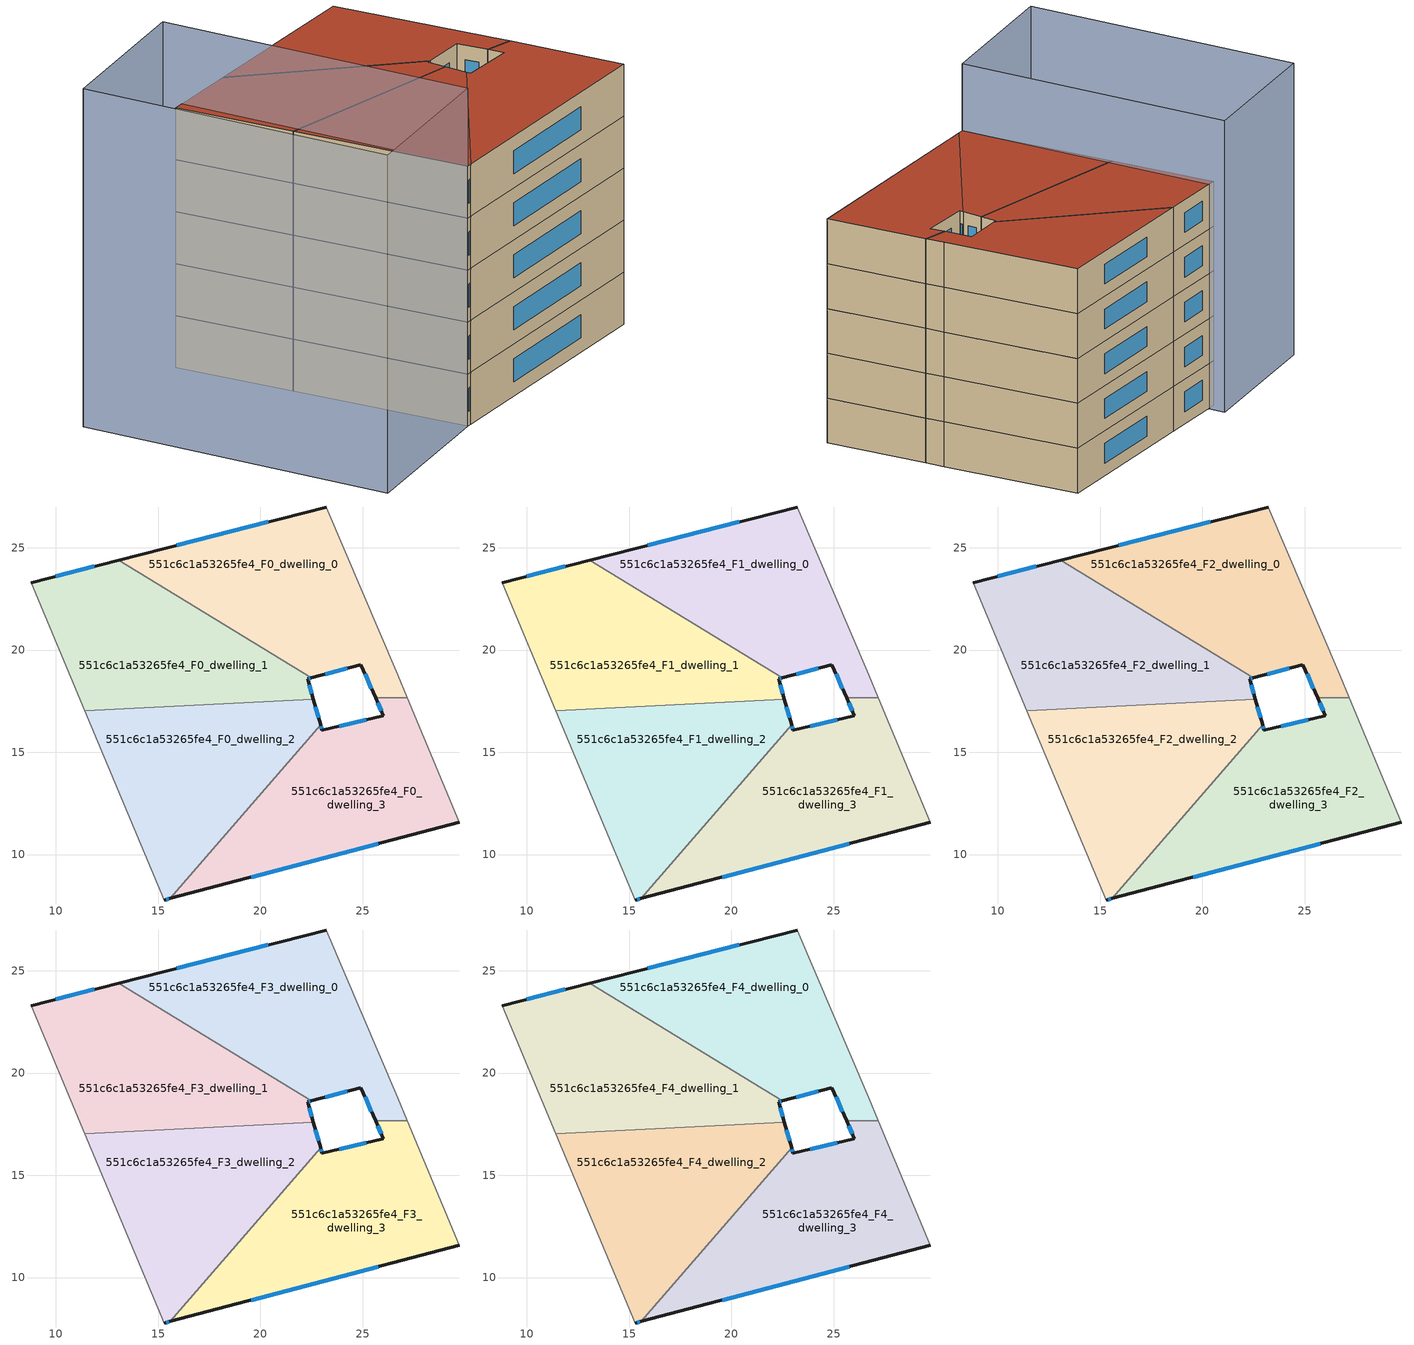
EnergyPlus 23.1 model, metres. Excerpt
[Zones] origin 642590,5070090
551c6c1a53265fe4_F0_dwelling_0
 floor ground (EU_floor_Construction): 23.22,26.99 26.72,18.79 27.19,17.66 25.63,17.66 24.92,19.29 22.49,18.63 13.09,24.39 z0
 wall outside (EU_wall_Construction): 22.49,18.63 24.92,19.29 25.63,17.66 / 23.22,26.99 13.09,24.39 z0:3
 wall adiabatic (EU_wall_Construction): 27.19,17.66 26.72,18.79 23.22,26.99 z0:3
 wall to 551c6c1a53265fe4_F0_dwelling_3 (EU_wall_Construction): 25.63,17.66 27.19,17.66 z0:3
 wall to 551c6c1a53265fe4_F0_dwelling_1 (EU_wall_Construction): 13.09,24.39 22.49,18.63 z0:3
 window (EU_Window_Construction): 25.12,18.83 25.43,18.12 / 23.17,18.82 24.24,19.1 / 20.38,26.26 15.93,25.12 z0.84:2.16
551c6c1a53265fe4_F0_dwelling_1
 floor ground (EU_floor_Construction): 22.49,18.63 22.31,18.59 22.59,17.59 11.43,17.04 8.81,23.29 13.09,24.39 z0
 wall outside (EU_wall_Construction): 22.59,17.59 22.31,18.59 22.49,18.63 / 13.09,24.39 8.81,23.29 z0:3
 wall adiabatic (EU_wall_Construction): 8.81,23.29 11.43,17.04 z0:3
 wall to 551c6c1a53265fe4_F0_dwelling_2 (EU_wall_Construction): 11.43,17.04 22.59,17.59 z0:3
 window (EU_Window_Construction): 22.36,18.6 22.44,18.62 / 22.52,17.87 22.39,18.31 / 11.89,24.08 10.01,23.6 z0.84:2.16
551c6c1a53265fe4_F0_dwelling_2
 floor ground (EU_floor_Construction): 22.59,17.59 22.94,16.34 15.6,7.86 15.31,7.78 11.43,17.04 z0
 wall outside (EU_wall_Construction): 22.94,16.34 22.59,17.59 / 15.31,7.78 15.6,7.86 z0:3
 wall adiabatic (EU_wall_Construction): 11.43,17.04 15.31,7.78 z0:3
 wall to 551c6c1a53265fe4_F0_dwelling_3 (EU_wall_Construction): 15.61,7.86 22.94,16.34 z0:3
 window (EU_Window_Construction): 22.85,16.69 22.69,17.24 / 15.39,7.8 15.52,7.84 z0.84:2.16
551c6c1a53265fe4_F0_dwelling_3
 floor ground (EU_floor_Construction): 27.19,17.66 29.72,11.58 15.6,7.86 22.94,16.34 23.02,16.08 26.02,16.78 25.63,17.66 z0
 wall outside (EU_wall_Construction): 25.63,17.66 26.02,16.78 23.02,16.08 22.94,16.34 / 15.6,7.86 29.72,11.58 z0:3
 wall adiabatic (EU_wall_Construction): 29.72,11.58 27.19,17.66 z0:3
 window (EU_Window_Construction): 22.99,16.16 22.96,16.27 / 25.18,16.59 23.86,16.28 / 25.74,17.41 25.91,17.03 / 19.56,8.9 25.76,10.54 z0.84:2.16
551c6c1a53265fe4_F1_dwelling_0
 floor to 551c6c1a53265fe4_F0_dwelling_0 (EU_floor_Construction): 23.22,26.99 26.72,18.79 27.19,17.66 25.63,17.66 24.92,19.29 22.49,18.63 13.09,24.39 z3
 wall outside (EU_wall_Construction): 22.49,18.63 24.92,19.29 25.63,17.66 / 23.22,26.99 13.09,24.39 z3:6
 wall adiabatic (EU_wall_Construction): 27.19,17.66 26.72,18.79 23.22,26.99 z3:6
 wall to 551c6c1a53265fe4_F1_dwelling_3 (EU_wall_Construction): 25.63,17.66 27.19,17.66 z3:6
 wall to 551c6c1a53265fe4_F1_dwelling_1 (EU_wall_Construction): 13.09,24.39 22.49,18.63 z3:6
 window (EU_Window_Construction): 25.12,18.83 25.43,18.12 / 23.17,18.82 24.24,19.1 / 20.38,26.26 15.93,25.12 z3.84:5.16
551c6c1a53265fe4_F1_dwelling_1
 floor to 551c6c1a53265fe4_F0_dwelling_1 (EU_floor_Construction): 22.49,18.63 22.31,18.59 22.59,17.59 11.43,17.04 8.81,23.29 13.09,24.39 z3
 wall outside (EU_wall_Construction): 22.59,17.59 22.31,18.59 22.49,18.63 / 13.09,24.39 8.81,23.29 z3:6
 wall adiabatic (EU_wall_Construction): 8.81,23.29 11.43,17.04 z3:6
 wall to 551c6c1a53265fe4_F1_dwelling_2 (EU_wall_Construction): 11.43,17.04 22.59,17.59 z3:6
 window (EU_Window_Construction): 22.36,18.6 22.44,18.62 / 22.52,17.87 22.39,18.31 / 11.89,24.08 10.01,23.6 z3.84:5.16
551c6c1a53265fe4_F1_dwelling_2
 floor to 551c6c1a53265fe4_F0_dwelling_2 (EU_floor_Construction): 22.59,17.59 22.94,16.34 15.6,7.86 15.31,7.78 11.43,17.04 z3
 wall outside (EU_wall_Construction): 22.94,16.34 22.59,17.59 / 15.31,7.78 15.6,7.86 z3:6
 wall adiabatic (EU_wall_Construction): 11.43,17.04 15.31,7.78 z3:6
 wall to 551c6c1a53265fe4_F1_dwelling_3 (EU_wall_Construction): 15.61,7.86 22.94,16.34 z3:6
 window (EU_Window_Construction): 22.85,16.69 22.69,17.24 / 15.39,7.8 15.52,7.84 z3.84:5.16
551c6c1a53265fe4_F1_dwelling_3
 floor to 551c6c1a53265fe4_F0_dwelling_3 (EU_floor_Construction): 27.19,17.66 29.72,11.58 15.6,7.86 22.94,16.34 23.01,16.08 26.02,16.78 25.63,17.66 z3
 wall outside (EU_wall_Construction): 25.63,17.66 26.02,16.78 23.02,16.08 22.94,16.34 / 15.6,7.86 29.72,11.58 z3:6
 wall adiabatic (EU_wall_Construction): 29.72,11.58 27.19,17.66 z3:6
 window (EU_Window_Construction): 22.99,16.16 22.96,16.27 / 25.18,16.59 23.86,16.28 / 25.74,17.41 25.91,17.03 / 19.56,8.9 25.76,10.54 z3.84:5.16
551c6c1a53265fe4_F2_dwelling_0
 floor to 551c6c1a53265fe4_F1_dwelling_0 (EU_floor_Construction): 23.22,26.99 26.72,18.79 27.19,17.66 25.63,17.66 24.92,19.29 22.49,18.63 13.09,24.39 z6
 wall outside (EU_wall_Construction): 22.49,18.63 24.92,19.29 25.63,17.66 / 23.22,26.99 13.09,24.39 z6:9
 wall adiabatic (EU_wall_Construction): 27.19,17.66 26.72,18.79 23.22,26.99 z6:9
 wall to 551c6c1a53265fe4_F2_dwelling_3 (EU_wall_Construction): 25.63,17.66 27.19,17.66 z6:9
 wall to 551c6c1a53265fe4_F2_dwelling_1 (EU_wall_Construction): 13.09,24.39 22.49,18.63 z6:9
 window (EU_Window_Construction): 25.12,18.83 25.43,18.12 / 23.17,18.82 24.24,19.1 / 20.38,26.26 15.93,25.12 z6.84:8.16
551c6c1a53265fe4_F2_dwelling_1
 floor to 551c6c1a53265fe4_F1_dwelling_1 (EU_floor_Construction): 22.49,18.63 22.31,18.59 22.59,17.59 11.43,17.04 8.81,23.29 13.09,24.39 z6
 wall outside (EU_wall_Construction): 22.59,17.59 22.31,18.59 22.49,18.63 / 13.09,24.39 8.81,23.29 z6:9
 wall adiabatic (EU_wall_Construction): 8.81,23.29 11.43,17.04 z6:9
 wall to 551c6c1a53265fe4_F2_dwelling_2 (EU_wall_Construction): 11.43,17.04 22.59,17.59 z6:9
 window (EU_Window_Construction): 22.36,18.6 22.44,18.62 / 22.52,17.87 22.39,18.31 / 11.89,24.08 10.01,23.6 z6.84:8.16
551c6c1a53265fe4_F2_dwelling_2
 floor to 551c6c1a53265fe4_F1_dwelling_2 (EU_floor_Construction): 22.59,17.59 22.94,16.34 15.6,7.86 15.31,7.78 11.43,17.04 z6
 wall outside (EU_wall_Construction): 22.94,16.34 22.59,17.59 / 15.31,7.78 15.6,7.86 z6:9
 wall adiabatic (EU_wall_Construction): 11.43,17.04 15.31,7.78 z6:9
 wall to 551c6c1a53265fe4_F2_dwelling_3 (EU_wall_Construction): 15.61,7.86 22.94,16.34 z6:9
 window (EU_Window_Construction): 22.85,16.69 22.69,17.24 / 15.39,7.8 15.52,7.84 z6.84:8.16
551c6c1a53265fe4_F2_dwelling_3
 floor to 551c6c1a53265fe4_F1_dwelling_3 (EU_floor_Construction): 27.19,17.66 29.72,11.58 15.6,7.86 22.94,16.34 23.01,16.08 26.02,16.78 25.63,17.66 z6
 wall outside (EU_wall_Construction): 25.63,17.66 26.02,16.78 23.02,16.08 22.94,16.34 / 15.6,7.86 29.72,11.58 z6:9
 wall adiabatic (EU_wall_Construction): 29.72,11.58 27.19,17.66 z6:9
 window (EU_Window_Construction): 22.99,16.16 22.96,16.27 / 25.18,16.59 23.86,16.28 / 25.74,17.41 25.91,17.03 / 19.56,8.9 25.76,10.54 z6.84:8.16
551c6c1a53265fe4_F3_dwelling_0
 floor to 551c6c1a53265fe4_F2_dwelling_0 (EU_floor_Construction): 23.22,26.99 26.72,18.79 27.19,17.66 25.63,17.66 24.92,19.29 22.49,18.63 13.09,24.39 z9
 wall outside (EU_wall_Construction): 22.49,18.63 24.92,19.29 25.63,17.66 / 23.22,26.99 13.09,24.39 z9:12
 wall adiabatic (EU_wall_Construction): 27.19,17.66 26.72,18.79 23.22,26.99 z9:12
 wall to 551c6c1a53265fe4_F3_dwelling_3 (EU_wall_Construction): 25.63,17.66 27.19,17.66 z9:12
 wall to 551c6c1a53265fe4_F3_dwelling_1 (EU_wall_Construction): 13.09,24.39 22.49,18.63 z9:12
 window (EU_Window_Construction): 25.12,18.83 25.43,18.12 / 23.17,18.82 24.24,19.1 / 20.38,26.26 15.93,25.12 z9.84:11.16
551c6c1a53265fe4_F3_dwelling_1
 floor to 551c6c1a53265fe4_F2_dwelling_1 (EU_floor_Construction): 22.49,18.63 22.31,18.59 22.59,17.59 11.43,17.04 8.81,23.29 13.09,24.39 z9
 wall outside (EU_wall_Construction): 22.59,17.59 22.31,18.59 22.49,18.63 / 13.09,24.39 8.81,23.29 z9:12
 wall adiabatic (EU_wall_Construction): 8.81,23.29 11.43,17.04 z9:12
 wall to 551c6c1a53265fe4_F3_dwelling_2 (EU_wall_Construction): 11.43,17.04 22.59,17.59 z9:12
 window (EU_Window_Construction): 22.36,18.6 22.44,18.62 / 22.52,17.87 22.39,18.31 / 11.89,24.08 10.01,23.6 z9.84:11.16
551c6c1a53265fe4_F3_dwelling_2
 floor to 551c6c1a53265fe4_F2_dwelling_2 (EU_floor_Construction): 22.59,17.59 22.94,16.34 15.6,7.86 15.31,7.78 11.43,17.04 z9
 wall outside (EU_wall_Construction): 22.94,16.34 22.59,17.59 / 15.31,7.78 15.6,7.86 z9:12
 wall adiabatic (EU_wall_Construction): 11.43,17.04 15.31,7.78 z9:12
 wall to 551c6c1a53265fe4_F3_dwelling_3 (EU_wall_Construction): 15.61,7.86 22.94,16.34 z9:12
 window (EU_Window_Construction): 22.85,16.69 22.69,17.24 / 15.39,7.8 15.52,7.84 z9.84:11.16
551c6c1a53265fe4_F3_dwelling_3
 floor to 551c6c1a53265fe4_F2_dwelling_3 (EU_floor_Construction): 27.19,17.66 29.72,11.58 15.6,7.86 22.94,16.34 23.01,16.08 26.02,16.78 25.63,17.66 z9
 wall outside (EU_wall_Construction): 25.63,17.66 26.02,16.78 23.02,16.08 22.94,16.34 / 15.6,7.86 29.72,11.58 z9:12
 wall adiabatic (EU_wall_Construction): 29.72,11.58 27.19,17.66 z9:12
 window (EU_Window_Construction): 22.99,16.16 22.96,16.27 / 25.18,16.59 23.86,16.28 / 25.74,17.41 25.91,17.03 / 19.56,8.9 25.76,10.54 z9.84:11.16
551c6c1a53265fe4_F4_dwelling_0
 floor to 551c6c1a53265fe4_F3_dwelling_0 (EU_floor_Construction): 23.22,26.99 26.72,18.79 27.19,17.66 25.63,17.66 24.92,19.29 22.49,18.63 13.09,24.39 z12
 wall outside (EU_wall_Construction): 22.49,18.63 24.92,19.29 25.63,17.66 / 23.22,26.99 13.09,24.39 z12:15
 wall adiabatic (EU_wall_Construction): 27.19,17.66 26.72,18.79 23.22,26.99 z12:15
 wall to 551c6c1a53265fe4_F4_dwelling_3 (EU_wall_Construction): 25.63,17.66 27.19,17.66 z12:15
 wall to 551c6c1a53265fe4_F4_dwelling_1 (EU_wall_Construction): 13.09,24.39 22.49,18.63 z12:15
 window (EU_Window_Construction): 25.12,18.83 25.43,18.12 / 23.17,18.82 24.24,19.1 / 20.38,26.26 15.93,25.12 z12.84:14.16
 roof outside (EU_roof_Construction): 27.19,17.66 26.72,18.79 23.22,26.99 13.09,24.39 22.49,18.63 24.92,19.29 25.63,17.66 z15
551c6c1a53265fe4_F4_dwelling_1
 floor to 551c6c1a53265fe4_F3_dwelling_1 (EU_floor_Construction): 22.49,18.63 22.31,18.59 22.59,17.59 11.43,17.04 8.81,23.29 13.09,24.39 z12
 wall outside (EU_wall_Construction): 22.59,17.59 22.31,18.59 22.49,18.63 / 13.09,24.39 8.81,23.29 z12:15
 wall adiabatic (EU_wall_Construction): 8.81,23.29 11.43,17.04 z12:15
 wall to 551c6c1a53265fe4_F4_dwelling_2 (EU_wall_Construction): 11.43,17.04 22.59,17.59 z12:15
 window (EU_Window_Construction): 22.36,18.6 22.44,18.62 / 22.52,17.87 22.39,18.31 / 11.89,24.08 10.01,23.6 z12.84:14.16
 roof outside (EU_roof_Construction): 22.59,17.59 22.31,18.59 22.49,18.63 13.09,24.39 8.81,23.29 11.43,17.04 z15
551c6c1a53265fe4_F4_dwelling_2
 floor to 551c6c1a53265fe4_F3_dwelling_2 (EU_floor_Construction): 22.59,17.59 22.94,16.34 15.6,7.86 15.31,7.78 11.43,17.04 z12
 wall outside (EU_wall_Construction): 22.94,16.34 22.59,17.59 / 15.31,7.78 15.6,7.86 z12:15
 wall adiabatic (EU_wall_Construction): 11.43,17.04 15.31,7.78 z12:15
 wall to 551c6c1a53265fe4_F4_dwelling_3 (EU_wall_Construction): 15.61,7.86 22.94,16.34 z12:15
 window (EU_Window_Construction): 22.85,16.69 22.69,17.24 / 15.39,7.8 15.52,7.84 z12.84:14.16
 roof outside (EU_roof_Construction): 15.6,7.86 22.94,16.34 22.59,17.59 11.43,17.04 15.31,7.78 z15
551c6c1a53265fe4_F4_dwelling_3
 floor to 551c6c1a53265fe4_F3_dwelling_3 (EU_floor_Construction): 27.19,17.66 29.72,11.58 15.6,7.86 22.94,16.34 23.01,16.08 26.02,16.78 25.63,17.66 z12
 wall outside (EU_wall_Construction): 25.63,17.66 26.02,16.78 23.02,16.08 22.94,16.34 / 15.6,7.86 29.72,11.58 z12:15
 wall adiabatic (EU_wall_Construction): 29.72,11.58 27.19,17.66 z12:15
 window (EU_Window_Construction): 22.99,16.16 22.96,16.27 / 25.18,16.59 23.86,16.28 / 25.74,17.41 25.91,17.03 / 19.56,8.9 25.76,10.54 z12.84:14.16
 roof outside (EU_roof_Construction): 29.72,11.58 27.19,17.66 25.63,17.66 26.02,16.78 23.02,16.08 22.94,16.34 15.6,7.86 z15
shading: 6.77,4.52 0.4,21.19 / 0.4,21.19 8.94,24.45 / 8.94,24.45 15.31,7.78 / 15.31,7.78 6.77,4.52 z0:19.5
[Building]
EU S2 Campaign: North Axis=0; Terrain=City; Solar Distribution=FullExterior
[Site:Location]
Lyon-Bron: Latitude=45.75; Longitude=5; Time Zone=1; Elevation=198
[SizingPeriod:WeatherFileDays]
AnnualSizingPeriod: Begin Month=1; Begin Day of Month=1; End Month=12; End Day of Month=31; Day of Week for Start Day=Monday; Use Weather File Daylight Saving Period=No; Use Weather File Rain and Snow Indicators=No
[MATERIAL]
EU_InternalMass_Material: Roughness=MediumRough; Thickness=0.1; Conductivity=1; Density=1800; Specific Heat=900; Thermal Absorptance=0.9; Solar Absorptance=0.7; Visible Absorptance=0.7
[MATERIAL:NOMASS] Roughness=MediumRough; Thermal Absorptance=0.9; Solar Absorptance=0.7; Visible Absorptance=0.7
Name | Thermal Resistance
EU_wall_NoMass | 0.776494
EU_roof_NoMass | 0.486893
EU_floor_NoMass | 0.421597
[WINDOWMATERIAL:SIMPLEGLAZINGSYSTEM]
EU_Window_SimpleGlazing: UFactor=4.24961; Solar Heat Gain Coefficient=0.83; Visible Transmittance=0.83
[CONSTRUCTION]
EU_wall_Construction: EU_wall_NoMass
EU_roof_Construction: EU_roof_NoMass
EU_floor_Construction: EU_floor_NoMass
EU_Window_Construction: EU_Window_SimpleGlazing
EU_InternalMass_Construction: EU_InternalMass_Material
[ZONE] Type=1; Multiplier=1; Ceiling Height=autocalculate; Floor Area=autocalculate; Part of Total Floor Area=Yes
Name | Volume
551c6c1a53265fe4_F0_dwelling_0; 551c6c1a53265fe4_F1_dwelling_3; 551c6c1a53265fe4_F2_dwelling_3; 551c6c1a53265fe4_F3_dwelling_3; 551c6c1a53265fe4_F4_dwelling_3 | 179.9
551c6c1a53265fe4_F1_dwelling_0; 551c6c1a53265fe4_F2_dwelling_0; 551c6c1a53265fe4_F3_dwelling_0; 551c6c1a53265fe4_F4_dwelling_0; 551c6c1a53265fe4_F0_dwelling_3 | 179.901
551c6c1a53265fe4_F0_dwelling_1 | 179.906
551c6c1a53265fe4_F1_dwelling_1; 551c6c1a53265fe4_F2_dwelling_1; 551c6c1a53265fe4_F3_dwelling_1; 551c6c1a53265fe4_F4_dwelling_1; 551c6c1a53265fe4_F0_dwelling_2; 551c6c1a53265fe4_F1_dwelling_2; 551c6c1a53265fe4_F2_dwelling_2; 551c6c1a53265fe4_F3_dwelling_2; 551c6c1a53265fe4_F4_dwelling_2 | 179.905
[INTERNALMASS] Construction=EU_InternalMass_Construction
Name | Zone or ZoneList | Surface Area
551c6c1a53265fe4_F0_dwelling_0_EU_InternalMass | 551c6c1a53265fe4_F0_dwelling_0 | 59.9669
551c6c1a53265fe4_F0_dwelling_1_EU_InternalMass | 551c6c1a53265fe4_F0_dwelling_1 | 59.9685
551c6c1a53265fe4_F0_dwelling_2_EU_InternalMass | 551c6c1a53265fe4_F0_dwelling_2 | 59.9682
551c6c1a53265fe4_F0_dwelling_3_EU_InternalMass | 551c6c1a53265fe4_F0_dwelling_3 | 59.9669
551c6c1a53265fe4_F1_dwelling_0_EU_InternalMass | 551c6c1a53265fe4_F1_dwelling_0 | 59.9669
551c6c1a53265fe4_F1_dwelling_1_EU_InternalMass | 551c6c1a53265fe4_F1_dwelling_1 | 59.9685
551c6c1a53265fe4_F1_dwelling_2_EU_InternalMass | 551c6c1a53265fe4_F1_dwelling_2 | 59.9682
551c6c1a53265fe4_F1_dwelling_3_EU_InternalMass | 551c6c1a53265fe4_F1_dwelling_3 | 59.9669
551c6c1a53265fe4_F2_dwelling_0_EU_InternalMass | 551c6c1a53265fe4_F2_dwelling_0 | 59.9669
551c6c1a53265fe4_F2_dwelling_1_EU_InternalMass | 551c6c1a53265fe4_F2_dwelling_1 | 59.9685
551c6c1a53265fe4_F2_dwelling_2_EU_InternalMass | 551c6c1a53265fe4_F2_dwelling_2 | 59.9682
551c6c1a53265fe4_F2_dwelling_3_EU_InternalMass | 551c6c1a53265fe4_F2_dwelling_3 | 59.9669
551c6c1a53265fe4_F3_dwelling_0_EU_InternalMass | 551c6c1a53265fe4_F3_dwelling_0 | 59.9669
551c6c1a53265fe4_F3_dwelling_1_EU_InternalMass | 551c6c1a53265fe4_F3_dwelling_1 | 59.9685
551c6c1a53265fe4_F3_dwelling_2_EU_InternalMass | 551c6c1a53265fe4_F3_dwelling_2 | 59.9682
551c6c1a53265fe4_F3_dwelling_3_EU_InternalMass | 551c6c1a53265fe4_F3_dwelling_3 | 59.9669
551c6c1a53265fe4_F4_dwelling_0_EU_InternalMass | 551c6c1a53265fe4_F4_dwelling_0 | 59.9669
551c6c1a53265fe4_F4_dwelling_1_EU_InternalMass | 551c6c1a53265fe4_F4_dwelling_1 | 59.9685
551c6c1a53265fe4_F4_dwelling_2_EU_InternalMass | 551c6c1a53265fe4_F4_dwelling_2 | 59.9682
551c6c1a53265fe4_F4_dwelling_3_EU_InternalMass | 551c6c1a53265fe4_F4_dwelling_3 | 59.9669
[OTHEREQUIPMENT] Fuel Type=Electricity; Design Level Calculation Method=Watts/Area; Power per Zone Floor Area=1; Fraction Latent=0; Fraction Radiant=0; Fraction Lost=0; Carbon Dioxide Generation Rate=0; EndUse Subcategory=EU_Step8_InternalGains
Name | Zone or ZoneList or Space or SpaceList | Schedule
EU_Step8_InternalGain_551c6c1a53265fe4_F0_dwelling_0_f000 | 551c6c1a53265fe4_F0_dwelling_0 | EU_Step8_GainSchedule_551c6c1a53265fe4_F0_dwelling_0_f000
EU_Step8_InternalGain_551c6c1a53265fe4_F0_dwelling_1_f000 | 551c6c1a53265fe4_F0_dwelling_1 | EU_Step8_GainSchedule_551c6c1a53265fe4_F0_dwelling_1_f000
EU_Step8_InternalGain_551c6c1a53265fe4_F0_dwelling_2_f000 | 551c6c1a53265fe4_F0_dwelling_2 | EU_Step8_GainSchedule_551c6c1a53265fe4_F0_dwelling_2_f000
EU_Step8_InternalGain_551c6c1a53265fe4_F0_dwelling_3_f000 | 551c6c1a53265fe4_F0_dwelling_3 | EU_Step8_GainSchedule_551c6c1a53265fe4_F0_dwelling_3_f000
EU_Step8_InternalGain_551c6c1a53265fe4_F1_dwelling_0_f000 | 551c6c1a53265fe4_F1_dwelling_0 | EU_Step8_GainSchedule_551c6c1a53265fe4_F1_dwelling_0_f000
EU_Step8_InternalGain_551c6c1a53265fe4_F1_dwelling_1_f000 | 551c6c1a53265fe4_F1_dwelling_1 | EU_Step8_GainSchedule_551c6c1a53265fe4_F1_dwelling_1_f000
EU_Step8_InternalGain_551c6c1a53265fe4_F1_dwelling_2_f000 | 551c6c1a53265fe4_F1_dwelling_2 | EU_Step8_GainSchedule_551c6c1a53265fe4_F1_dwelling_2_f000
EU_Step8_InternalGain_551c6c1a53265fe4_F1_dwelling_3_f000 | 551c6c1a53265fe4_F1_dwelling_3 | EU_Step8_GainSchedule_551c6c1a53265fe4_F1_dwelling_3_f000
EU_Step8_InternalGain_551c6c1a53265fe4_F2_dwelling_0_f000 | 551c6c1a53265fe4_F2_dwelling_0 | EU_Step8_GainSchedule_551c6c1a53265fe4_F2_dwelling_0_f000
EU_Step8_InternalGain_551c6c1a53265fe4_F2_dwelling_1_f000 | 551c6c1a53265fe4_F2_dwelling_1 | EU_Step8_GainSchedule_551c6c1a53265fe4_F2_dwelling_1_f000
EU_Step8_InternalGain_551c6c1a53265fe4_F2_dwelling_2_f000 | 551c6c1a53265fe4_F2_dwelling_2 | EU_Step8_GainSchedule_551c6c1a53265fe4_F2_dwelling_2_f000
EU_Step8_InternalGain_551c6c1a53265fe4_F2_dwelling_3_f000 | 551c6c1a53265fe4_F2_dwelling_3 | EU_Step8_GainSchedule_551c6c1a53265fe4_F2_dwelling_3_f000
EU_Step8_InternalGain_551c6c1a53265fe4_F3_dwelling_0_f000 | 551c6c1a53265fe4_F3_dwelling_0 | EU_Step8_GainSchedule_551c6c1a53265fe4_F3_dwelling_0_f000
EU_Step8_InternalGain_551c6c1a53265fe4_F3_dwelling_1_f000 | 551c6c1a53265fe4_F3_dwelling_1 | EU_Step8_GainSchedule_551c6c1a53265fe4_F3_dwelling_1_f000
EU_Step8_InternalGain_551c6c1a53265fe4_F3_dwelling_2_f000 | 551c6c1a53265fe4_F3_dwelling_2 | EU_Step8_GainSchedule_551c6c1a53265fe4_F3_dwelling_2_f000
EU_Step8_InternalGain_551c6c1a53265fe4_F3_dwelling_3_f000 | 551c6c1a53265fe4_F3_dwelling_3 | EU_Step8_GainSchedule_551c6c1a53265fe4_F3_dwelling_3_f000
EU_Step8_InternalGain_551c6c1a53265fe4_F4_dwelling_0_f000 | 551c6c1a53265fe4_F4_dwelling_0 | EU_Step8_GainSchedule_551c6c1a53265fe4_F4_dwelling_0_f000
EU_Step8_InternalGain_551c6c1a53265fe4_F4_dwelling_1_f000 | 551c6c1a53265fe4_F4_dwelling_1 | EU_Step8_GainSchedule_551c6c1a53265fe4_F4_dwelling_1_f000
EU_Step8_InternalGain_551c6c1a53265fe4_F4_dwelling_2_f000 | 551c6c1a53265fe4_F4_dwelling_2 | EU_Step8_GainSchedule_551c6c1a53265fe4_F4_dwelling_2_f000
EU_Step8_InternalGain_551c6c1a53265fe4_F4_dwelling_3_f000 | 551c6c1a53265fe4_F4_dwelling_3 | EU_Step8_GainSchedule_551c6c1a53265fe4_F4_dwelling_3_f000
[ZONEVENTILATION:DESIGNFLOWRATE] Schedule=EU_AlwaysOn; Design Flow Rate Calculation Method=AirChanges/Hour; Air Changes per Hour=0.693814; Ventilation Type=Natural; Fan Pressure Rise=0; Fan Total Efficiency=1; Constant Term Coefficient=1; Temperature Term Coefficient=0; Velocity Term Coefficient=0; Velocity Squared Term Coefficient=0; Minimum Indoor Temperature=-100; Maximum Indoor Temperature=100; Delta Temperature=-100; Minimum Outdoor Temperature=-100; Maximum Outdoor Temperature=100; Maximum Wind Speed=40
Name | Zone or ZoneList or Space or SpaceList
EU_ConstantAir_551c6c1a53265fe4_F0_dwelling_0 | 551c6c1a53265fe4_F0_dwelling_0
EU_ConstantAir_551c6c1a53265fe4_F0_dwelling_1 | 551c6c1a53265fe4_F0_dwelling_1
EU_ConstantAir_551c6c1a53265fe4_F0_dwelling_2 | 551c6c1a53265fe4_F0_dwelling_2
EU_ConstantAir_551c6c1a53265fe4_F0_dwelling_3 | 551c6c1a53265fe4_F0_dwelling_3
EU_ConstantAir_551c6c1a53265fe4_F1_dwelling_0 | 551c6c1a53265fe4_F1_dwelling_0
EU_ConstantAir_551c6c1a53265fe4_F1_dwelling_1 | 551c6c1a53265fe4_F1_dwelling_1
EU_ConstantAir_551c6c1a53265fe4_F1_dwelling_2 | 551c6c1a53265fe4_F1_dwelling_2
EU_ConstantAir_551c6c1a53265fe4_F1_dwelling_3 | 551c6c1a53265fe4_F1_dwelling_3
EU_ConstantAir_551c6c1a53265fe4_F2_dwelling_0 | 551c6c1a53265fe4_F2_dwelling_0
EU_ConstantAir_551c6c1a53265fe4_F2_dwelling_1 | 551c6c1a53265fe4_F2_dwelling_1
EU_ConstantAir_551c6c1a53265fe4_F2_dwelling_2 | 551c6c1a53265fe4_F2_dwelling_2
EU_ConstantAir_551c6c1a53265fe4_F2_dwelling_3 | 551c6c1a53265fe4_F2_dwelling_3
EU_ConstantAir_551c6c1a53265fe4_F3_dwelling_0 | 551c6c1a53265fe4_F3_dwelling_0
EU_ConstantAir_551c6c1a53265fe4_F3_dwelling_1 | 551c6c1a53265fe4_F3_dwelling_1
EU_ConstantAir_551c6c1a53265fe4_F3_dwelling_2 | 551c6c1a53265fe4_F3_dwelling_2
EU_ConstantAir_551c6c1a53265fe4_F3_dwelling_3 | 551c6c1a53265fe4_F3_dwelling_3
EU_ConstantAir_551c6c1a53265fe4_F4_dwelling_0 | 551c6c1a53265fe4_F4_dwelling_0
EU_ConstantAir_551c6c1a53265fe4_F4_dwelling_1 | 551c6c1a53265fe4_F4_dwelling_1
EU_ConstantAir_551c6c1a53265fe4_F4_dwelling_2 | 551c6c1a53265fe4_F4_dwelling_2
EU_ConstantAir_551c6c1a53265fe4_F4_dwelling_3 | 551c6c1a53265fe4_F4_dwelling_3
[HVACTEMPLATE:THERMOSTAT] Constant Heating Setpoint=20; Constant Cooling Setpoint=50
EU_HeatOnly_551c6c1a53265fe4_F0_dwelling_0; EU_HeatOnly_551c6c1a53265fe4_F0_dwelling_1; EU_HeatOnly_551c6c1a53265fe4_F0_dwelling_2; EU_HeatOnly_551c6c1a53265fe4_F0_dwelling_3; EU_HeatOnly_551c6c1a53265fe4_F1_dwelling_0; EU_HeatOnly_551c6c1a53265fe4_F1_dwelling_1; EU_HeatOnly_551c6c1a53265fe4_F1_dwelling_2; EU_HeatOnly_551c6c1a53265fe4_F1_dwelling_3; EU_HeatOnly_551c6c1a53265fe4_F2_dwelling_0; EU_HeatOnly_551c6c1a53265fe4_F2_dwelling_1; EU_HeatOnly_551c6c1a53265fe4_F2_dwelling_2; EU_HeatOnly_551c6c1a53265fe4_F2_dwelling_3; EU_HeatOnly_551c6c1a53265fe4_F3_dwelling_0; EU_HeatOnly_551c6c1a53265fe4_F3_dwelling_1; EU_HeatOnly_551c6c1a53265fe4_F3_dwelling_2; EU_HeatOnly_551c6c1a53265fe4_F3_dwelling_3; EU_HeatOnly_551c6c1a53265fe4_F4_dwelling_0; EU_HeatOnly_551c6c1a53265fe4_F4_dwelling_1; EU_HeatOnly_551c6c1a53265fe4_F4_dwelling_2; EU_HeatOnly_551c6c1a53265fe4_F4_dwelling_3
[HVACTEMPLATE:ZONE:IDEALLOADSAIRSYSTEM] System Availability Schedule=EU_AlwaysOn; Maximum Heating Supply Air Temperature=50; Minimum Cooling Supply Air Temperature=13; Maximum Heating Supply Air Humidity Ratio=0.0156; Minimum Cooling Supply Air Humidity Ratio=0.0077; Heating Limit=NoLimit; Cooling Limit=NoLimit; Heating Availability Schedule=EU_AlwaysOn; Cooling Availability Schedule=EU_CoolingOff; Dehumidification Control Type=ConstantSensibleHeatRatio; Cooling Sensible Heat Ratio=0.7; Dehumidification Setpoint=60; Humidification Control Type=None; Humidification Setpoint=30; Outdoor Air Method=None; Outdoor Air Flow Rate per Person=0.00944; Outdoor Air Flow Rate per Zone Floor Area=0; Outdoor Air Flow Rate per Zone=0; Demand Controlled Ventilation Type=None; Outdoor Air Economizer Type=NoEconomizer; Heat Recovery Type=None; Sensible Heat Recovery Effectiveness=0.7; Latent Heat Recovery Effectiveness=0.65
Name | Template Thermostat
551c6c1a53265fe4_F0_dwelling_0 | EU_HeatOnly_551c6c1a53265fe4_F0_dwelling_0
551c6c1a53265fe4_F0_dwelling_1 | EU_HeatOnly_551c6c1a53265fe4_F0_dwelling_1
551c6c1a53265fe4_F0_dwelling_2 | EU_HeatOnly_551c6c1a53265fe4_F0_dwelling_2
551c6c1a53265fe4_F0_dwelling_3 | EU_HeatOnly_551c6c1a53265fe4_F0_dwelling_3
551c6c1a53265fe4_F1_dwelling_0 | EU_HeatOnly_551c6c1a53265fe4_F1_dwelling_0
551c6c1a53265fe4_F1_dwelling_1 | EU_HeatOnly_551c6c1a53265fe4_F1_dwelling_1
551c6c1a53265fe4_F1_dwelling_2 | EU_HeatOnly_551c6c1a53265fe4_F1_dwelling_2
551c6c1a53265fe4_F1_dwelling_3 | EU_HeatOnly_551c6c1a53265fe4_F1_dwelling_3
551c6c1a53265fe4_F2_dwelling_0 | EU_HeatOnly_551c6c1a53265fe4_F2_dwelling_0
551c6c1a53265fe4_F2_dwelling_1 | EU_HeatOnly_551c6c1a53265fe4_F2_dwelling_1
551c6c1a53265fe4_F2_dwelling_2 | EU_HeatOnly_551c6c1a53265fe4_F2_dwelling_2
551c6c1a53265fe4_F2_dwelling_3 | EU_HeatOnly_551c6c1a53265fe4_F2_dwelling_3
551c6c1a53265fe4_F3_dwelling_0 | EU_HeatOnly_551c6c1a53265fe4_F3_dwelling_0
551c6c1a53265fe4_F3_dwelling_1 | EU_HeatOnly_551c6c1a53265fe4_F3_dwelling_1
551c6c1a53265fe4_F3_dwelling_2 | EU_HeatOnly_551c6c1a53265fe4_F3_dwelling_2
551c6c1a53265fe4_F3_dwelling_3 | EU_HeatOnly_551c6c1a53265fe4_F3_dwelling_3
551c6c1a53265fe4_F4_dwelling_0 | EU_HeatOnly_551c6c1a53265fe4_F4_dwelling_0
551c6c1a53265fe4_F4_dwelling_1 | EU_HeatOnly_551c6c1a53265fe4_F4_dwelling_1
551c6c1a53265fe4_F4_dwelling_2 | EU_HeatOnly_551c6c1a53265fe4_F4_dwelling_2
551c6c1a53265fe4_F4_dwelling_3 | EU_HeatOnly_551c6c1a53265fe4_F4_dwelling_3
[SIZING:ZONE] Zone Cooling Design Supply Air Temperature Input Method=SupplyAirTemperature; Zone Cooling Design Supply Air Temperature=13; Zone Heating Design Supply Air Temperature Input Method=SupplyAirTemperature; Zone Heating Design Supply Air Temperature=50; Zone Cooling Design Supply Air Humidity Ratio=0.008; Zone Heating Design Supply Air Humidity Ratio=0.008; Cooling Design Air Flow Method=DesignDay; Cooling Design Air Flow Rate=0; Cooling Minimum Air Flow per Zone Floor Area=0.000762; Cooling Minimum Air Flow=0; Cooling Minimum Air Flow Fraction=0.2; Heating Design Air Flow Method=DesignDay; Heating Design Air Flow Rate=0; Heating Maximum Air Flow per Zone Floor Area=0.002032; Heating Maximum Air Flow=0.141576; Heating Maximum Air Flow Fraction=0.3; Account for Dedicated Outdoor Air System=No; Dedicated Outdoor Air System Control Strategy=NeutralSupplyAir; Dedicated Outdoor Air Low Setpoint Temperature for Design=autosize; Dedicated Outdoor Air High Setpoint Temperature for Design=autosize; Zone Load Sizing Method=Sensible Load Only No Latent Load; Zone Latent Cooling Design Supply Air Humidity Ratio Input Method=HumidityRatioDifference; Zone Cooling Design Supply Air Humidity Ratio Difference=0.005; Zone Latent Heating Design Supply Air Humidity Ratio Input Method=HumidityRatioDifference; Zone Humidification Design Supply Air Humidity Ratio Difference=0.005
551c6c1a53265fe4_F0_dwelling_0; 551c6c1a53265fe4_F0_dwelling_1; 551c6c1a53265fe4_F0_dwelling_2; 551c6c1a53265fe4_F0_dwelling_3; 551c6c1a53265fe4_F1_dwelling_0; 551c6c1a53265fe4_F1_dwelling_1; 551c6c1a53265fe4_F1_dwelling_2; 551c6c1a53265fe4_F1_dwelling_3; 551c6c1a53265fe4_F2_dwelling_0; 551c6c1a53265fe4_F2_dwelling_1; 551c6c1a53265fe4_F2_dwelling_2; 551c6c1a53265fe4_F2_dwelling_3; 551c6c1a53265fe4_F3_dwelling_0; 551c6c1a53265fe4_F3_dwelling_1; 551c6c1a53265fe4_F3_dwelling_2; 551c6c1a53265fe4_F3_dwelling_3; 551c6c1a53265fe4_F4_dwelling_0; 551c6c1a53265fe4_F4_dwelling_1; 551c6c1a53265fe4_F4_dwelling_2; 551c6c1a53265fe4_F4_dwelling_3
[SCHEDULE:CONSTANT]
Name | Hourly Value
EU_AlwaysOn | 1
EU_CoolingOff | 0
[SCHEDULE:FILE] Column Number=1; Rows to Skip at Top=0; Number of Hours of Data=8760; Column Separator=Comma; Interpolate to Timestep=No; Minutes per Item=60; Adjust Schedule for Daylight Savings=Yes
Name | File
EU_Step8_GainSchedule_551c6c1a53265fe4_F0_dwelling_0_f000 | ../../schedules/551c6c1a53265fe4/551c6c1a53265fe4_F0_dwelling_0_f000_gain.csv
EU_Step8_GainSchedule_551c6c1a53265fe4_F0_dwelling_1_f000 | ../../schedules/551c6c1a53265fe4/551c6c1a53265fe4_F0_dwelling_1_f000_gain.csv
EU_Step8_GainSchedule_551c6c1a53265fe4_F0_dwelling_2_f000 | ../../schedules/551c6c1a53265fe4/551c6c1a53265fe4_F0_dwelling_2_f000_gain.csv
EU_Step8_GainSchedule_551c6c1a53265fe4_F0_dwelling_3_f000 | ../../schedules/551c6c1a53265fe4/551c6c1a53265fe4_F0_dwelling_3_f000_gain.csv
EU_Step8_GainSchedule_551c6c1a53265fe4_F1_dwelling_0_f000 | ../../schedules/551c6c1a53265fe4/551c6c1a53265fe4_F1_dwelling_0_f000_gain.csv
EU_Step8_GainSchedule_551c6c1a53265fe4_F1_dwelling_1_f000 | ../../schedules/551c6c1a53265fe4/551c6c1a53265fe4_F1_dwelling_1_f000_gain.csv
EU_Step8_GainSchedule_551c6c1a53265fe4_F1_dwelling_2_f000 | ../../schedules/551c6c1a53265fe4/551c6c1a53265fe4_F1_dwelling_2_f000_gain.csv
EU_Step8_GainSchedule_551c6c1a53265fe4_F1_dwelling_3_f000 | ../../schedules/551c6c1a53265fe4/551c6c1a53265fe4_F1_dwelling_3_f000_gain.csv
EU_Step8_GainSchedule_551c6c1a53265fe4_F2_dwelling_0_f000 | ../../schedules/551c6c1a53265fe4/551c6c1a53265fe4_F2_dwelling_0_f000_gain.csv
EU_Step8_GainSchedule_551c6c1a53265fe4_F2_dwelling_1_f000 | ../../schedules/551c6c1a53265fe4/551c6c1a53265fe4_F2_dwelling_1_f000_gain.csv
EU_Step8_GainSchedule_551c6c1a53265fe4_F2_dwelling_2_f000 | ../../schedules/551c6c1a53265fe4/551c6c1a53265fe4_F2_dwelling_2_f000_gain.csv
EU_Step8_GainSchedule_551c6c1a53265fe4_F2_dwelling_3_f000 | ../../schedules/551c6c1a53265fe4/551c6c1a53265fe4_F2_dwelling_3_f000_gain.csv
EU_Step8_GainSchedule_551c6c1a53265fe4_F3_dwelling_0_f000 | ../../schedules/551c6c1a53265fe4/551c6c1a53265fe4_F3_dwelling_0_f000_gain.csv
EU_Step8_GainSchedule_551c6c1a53265fe4_F3_dwelling_1_f000 | ../../schedules/551c6c1a53265fe4/551c6c1a53265fe4_F3_dwelling_1_f000_gain.csv
EU_Step8_GainSchedule_551c6c1a53265fe4_F3_dwelling_2_f000 | ../../schedules/551c6c1a53265fe4/551c6c1a53265fe4_F3_dwelling_2_f000_gain.csv
EU_Step8_GainSchedule_551c6c1a53265fe4_F3_dwelling_3_f000 | ../../schedules/551c6c1a53265fe4/551c6c1a53265fe4_F3_dwelling_3_f000_gain.csv
EU_Step8_GainSchedule_551c6c1a53265fe4_F4_dwelling_0_f000 | ../../schedules/551c6c1a53265fe4/551c6c1a53265fe4_F4_dwelling_0_f000_gain.csv
EU_Step8_GainSchedule_551c6c1a53265fe4_F4_dwelling_1_f000 | ../../schedules/551c6c1a53265fe4/551c6c1a53265fe4_F4_dwelling_1_f000_gain.csv
EU_Step8_GainSchedule_551c6c1a53265fe4_F4_dwelling_2_f000 | ../../schedules/551c6c1a53265fe4/551c6c1a53265fe4_F4_dwelling_2_f000_gain.csv
EU_Step8_GainSchedule_551c6c1a53265fe4_F4_dwelling_3_f000 | ../../schedules/551c6c1a53265fe4/551c6c1a53265fe4_F4_dwelling_3_f000_gain.csv
